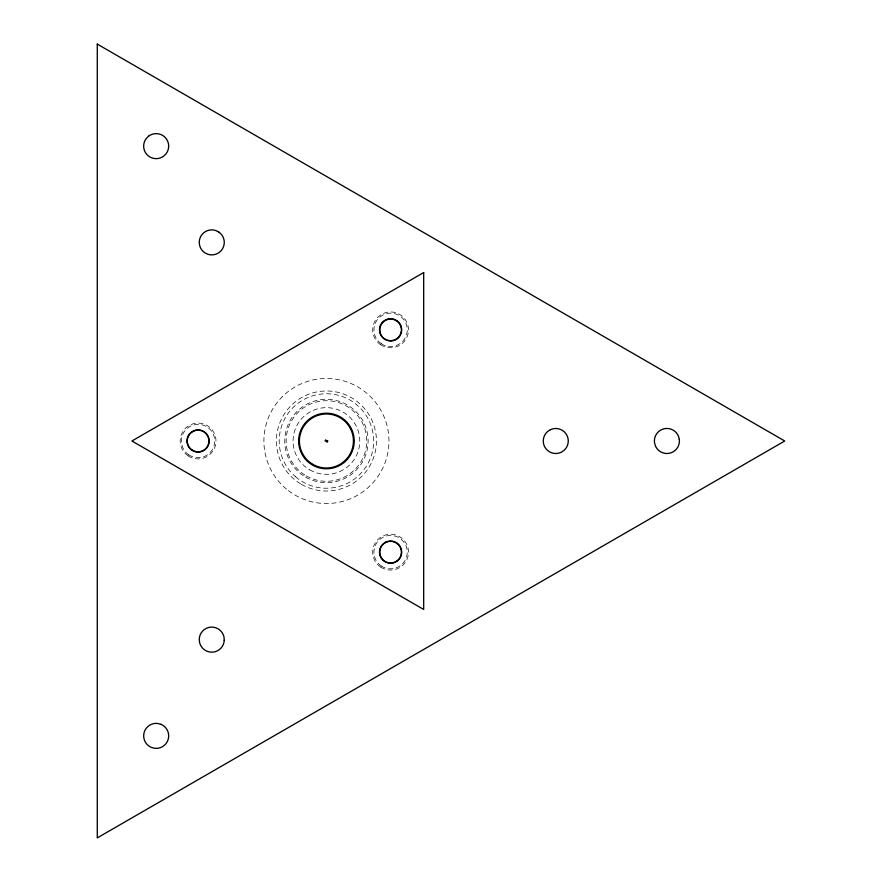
<?xml version="1.0" encoding="UTF-8"?>
<svg xmlns="http://www.w3.org/2000/svg" width="882" height="882" viewBox="0 0 882 882"><rect width="100%" height="100%" fill="white"/><g stroke="black" fill="none" stroke-linecap="round" stroke-linejoin="round"><path stroke-width="0.66" stroke-dasharray="4.41 3.31" d="M381.333 566.012A16.67 16.67 0 0 0 407.23 553.235A16.67 16.67 0 0 0 383.218 537.193A16.67 16.67 0 0 0 381.333 566.012M380.649 567.038A17.905 17.905 0 0 0 408.465 553.323A17.905 17.905 0 0 0 382.678 536.091A17.905 17.905 0 0 0 380.649 567.038M188.814 454.858A16.67 16.67 0 0 0 214.723 442.091A16.67 16.67 0 0 0 190.71 426.05A16.67 16.67 0 0 0 188.814 454.858M188.131 455.884A17.905 17.905 0 0 0 215.947 442.169A17.905 17.905 0 0 0 190.159 424.937A17.905 17.905 0 0 0 188.131 455.884M381.333 343.715A16.67 16.67 0 0 0 407.23 330.937A16.67 16.67 0 0 0 383.218 314.896A16.67 16.67 0 0 0 381.333 343.715M380.649 344.741A17.905 17.905 0 0 0 408.465 331.026A17.905 17.905 0 0 0 382.678 313.794A17.905 17.905 0 0 0 380.649 344.741M309.747 469.874A33.34 33.34 0 0 0 359.768 441A33.34 33.34 0 0 0 309.747 412.126A33.34 33.34 0 0 0 309.747 469.874M288.359 490.601A62.523 62.523 0 0 0 388.411 449.159A62.523 62.523 0 0 0 302.504 383.24A62.523 62.523 0 0 0 288.359 490.601M295.492 476.699A47.242 47.242 0 0 0 372.81 449.941A47.242 47.242 0 0 0 310.971 396.36A47.242 47.242 0 0 0 295.492 476.699M305.58 477.096A41.686 41.686 0 0 0 368.103 441A41.686 41.686 0 0 0 305.58 404.904A41.686 41.686 0 0 0 305.58 477.096M306.275 475.894A40.296 40.296 0 0 0 366.714 441A40.296 40.296 0 0 0 306.275 406.106A40.296 40.296 0 0 0 306.275 475.894M301.412 484.317A50.02 50.02 0 0 0 376.438 441A50.02 50.02 0 0 0 301.412 397.683A50.02 50.02 0 0 0 301.412 484.317"/><path stroke-width="1.32" d="M384.42 339.096A11.113 11.113 0 0 0 401.685 330.574A11.113 11.113 0 0 0 385.677 319.879A11.113 11.113 0 0 0 384.42 339.096L384.574 338.864A10.838 10.838 0 0 0 401.409 330.563A10.838 10.838 0 0 0 385.809 320.133A10.838 10.838 0 0 0 384.574 338.864M385.677 542.176A11.113 11.113 0 0 0 384.42 561.393A11.113 11.113 0 0 0 401.685 552.871A11.113 11.113 0 0 0 385.677 542.176L385.809 542.43A10.838 10.838 0 0 0 384.574 561.161A10.838 10.838 0 0 0 401.409 552.86A10.838 10.838 0 0 0 385.809 542.43M97.274 44.1L97.274 837.9L784.726 441L97.274 44.1M327.707 441L327.167 442.29L325.756 439.842L325.094 441L327.707 441M148.573 136.214L146.258 138.518A12.502 12.502 0 0 0 163.798 156.048L166.103 153.744A12.502 12.502 0 0 0 148.573 136.214M550.236 429.788L547.524 431.596A12.502 12.502 0 0 0 561.294 452.212L564.006 450.404A12.502 12.502 0 0 0 550.236 429.788M423.68 272.549L131.914 441L423.68 609.451L423.68 272.549M160.965 724.32L157.812 723.472A12.502 12.502 0 0 0 151.395 747.418L154.548 748.267A12.502 12.502 0 0 0 160.965 724.32M218.703 231.988L215.77 230.544A12.502 12.502 0 0 0 204.811 252.781L207.733 254.225A12.502 12.502 0 0 0 218.703 231.988M679.305 439.368L678.467 436.215A12.502 12.502 0 0 0 654.51 442.632L655.359 445.785A12.502 12.502 0 0 0 679.305 439.368M224.237 640.431L224.017 637.179A12.502 12.502 0 0 0 199.277 638.8L199.486 642.052A12.502 12.502 0 0 0 224.237 640.431M191.901 450.239A11.113 11.113 0 0 0 209.177 441.728A11.113 11.113 0 0 0 193.169 431.033A11.113 11.113 0 0 0 191.901 450.239M192.055 450.007A10.838 10.838 0 0 0 208.891 441.706A10.838 10.838 0 0 0 193.29 431.276A10.838 10.838 0 0 0 192.055 450.007M312.912 464.395A27.022 27.022 0 0 0 353.439 441A27.022 27.022 0 0 0 312.912 417.605A27.022 27.022 0 0 0 312.912 464.395M306.782 460.647A27.783 27.783 0 0 0 353.263 448.188A27.783 27.783 0 0 0 319.229 414.165A27.783 27.783 0 0 0 306.782 460.647"/></g></svg>
